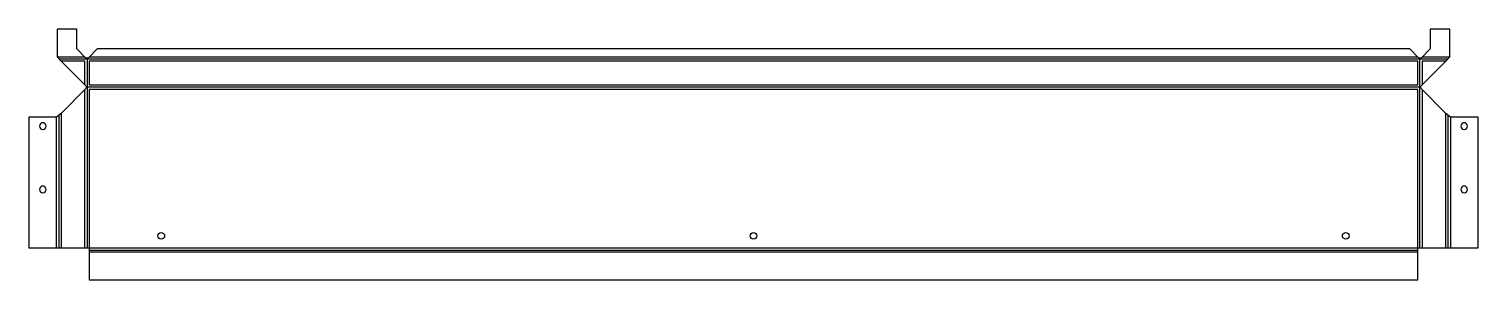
# Model space of a CAD drawing. Header units: millimetres. Extents: x -31 to 704, y 0 to 127.
import ezdxf

# ---------------------------------------------------------------- set-up
doc = ezdxf.new("R2010")
doc.units = ezdxf.units.MM

msp = doc.modelspace()

# ---------------------------------------------------------------- linework, layer by layer
at = {"layer": 'BEND'}
for p, q in [((-1.13, 111.65), (-15.19, 111.65)), ((-1.13, 112), (-1.13, 97.39)), ((674.13, 111.65), (-1.13, 111.65)), ((674.13, 97.39), (674.13, 112)), ((688.19, 111.65), (674.13, 111.65)), ((674.47, 97.39), (-1.47, 97.39)), ((-1.13, 97.39), (-1.13, 16.26)), ((674.13, 16.26), (674.13, 97.39)), ((-15.39, 83.19), (-15.39, 16.26)), ((688.39, 16.26), (688.39, 83.19)), ((0, 15.13), (673, 15.13))]:
    msp.add_line(p, q, dxfattribs=at)
at = {"layer": 'BEND_EXTENT'}
for p, q in [((-16.19, 112.79), (-2.33, 112.79)), ((-2.26, 110.52), (-14.19, 110.52)), ((-2.26, 98.59), (-2.26, 110.52)), ((0.07, 112.79), (672.93, 112.79)), ((687.19, 110.52), (675.26, 110.52)), ((675.26, 110.52), (675.26, 98.59)), ((675.33, 112.79), (689.19, 112.79)), ((-2.26, 16.26), (-2.26, 96.19)), ((675.26, 96.19), (675.26, 16.26)), ((-16.52, 16.26), (-16.52, 82.19)), ((-14.26, 84.19), (-14.26, 16.26)), ((687.26, 16.26), (687.26, 84.19)), ((689.52, 82.19), (689.52, 16.26)), ((673, 14), (0, 14))]:
    msp.add_line(p, q, dxfattribs=at)
for points in [[(673, 110.52), (0, 110.52), (0, 98.52), (673, 98.52)], [(673, 16.26), (673, 96.26), (0, 96.26), (0, 16.26)]]:
    msp.add_lwpolyline(points, close=True, dxfattribs=at)
at = {"layer": 'INTERIOR_PROFILES', "extrusion": (0, 0, -1)}
for centre in [(23.52, 77.76), (-696.52, 77.76), (23.52, 45.76), (-696.52, 45.76)]:
    msp.add_circle(centre, 1.7, dxfattribs=at)
at = {"layer": 'INTERIOR_PROFILES'}
for centre in [(36.5, 22.26), (336.5, 22.26), (636.5, 22.26)]:
    msp.add_circle(centre, 1.7, dxfattribs=at)
at = {"layer": 'OUTER_PROFILES'}
msp.add_lwpolyline([(-1.77, 96.69), (-14.26, 84.19), (-16.52, 82.19), (-30.52, 82.19), (-30.52, 16.26), (0, 16.26), (0, 0), (673, 0), (673, 16.26), (703.52, 16.26), (703.52, 82.19), (689.52, 82.19), (687.26, 84.19), (674.77, 96.69, -0.414214), (674.77, 98.1), (687.19, 110.52), (689.19, 112.79), (689.19, 126.79), (679.33, 126.79), (679.33, 116.79), (674.84, 112.29, -0.414214), (673.42, 112.29), (668.93, 116.79), (4.07, 116.79), (-0.42, 112.29, -0.414214), (-1.84, 112.29), (-6.33, 116.79), (-6.33, 126.79), (-16.19, 126.79), (-16.19, 112.79), (-14.19, 110.52), (-1.77, 98.1, -0.414214)], format="xyb", close=True, dxfattribs=at)

doc.saveas('drawing.dxf')
